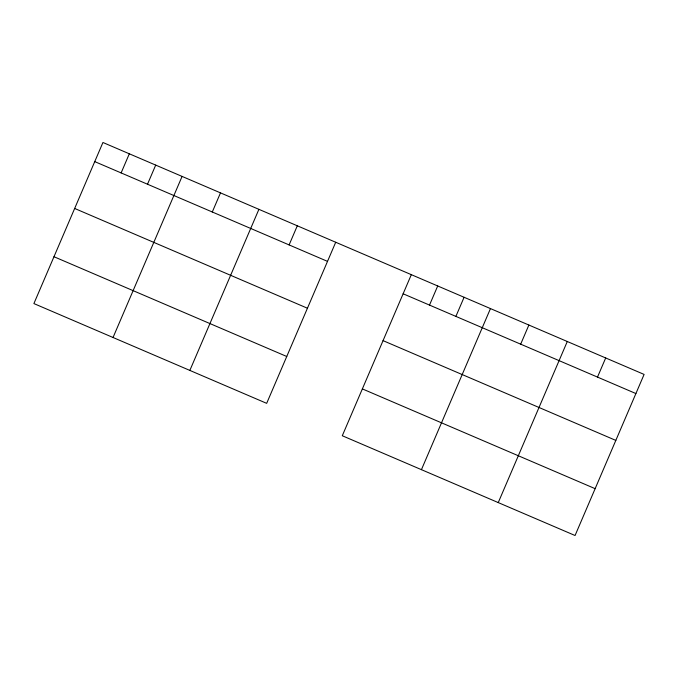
<?xml version="1.0" encoding="UTF-8"?>
<svg xmlns="http://www.w3.org/2000/svg" width="678" height="678" viewBox="0 0 678 678"><rect width="100%" height="100%" fill="white"/><g stroke="black" fill="none" stroke-linecap="round" stroke-linejoin="round"><path stroke-width="1.02" d="M121.125 172.924L129.32 153.796M147.507 184.23L155.703 165.101M113.04 337.491L182.085 176.407M212.29 211.994L220.494 192.874M189.857 370.417L258.903 209.333M289.108 244.919L297.303 225.791M335.712 242.258L266.674 403.342L33.9 303.575L102.937 142.49L644.1 374.425L575.063 535.51L342.288 435.742L411.326 274.658M429.513 305.092L437.708 285.972M455.887 316.397L464.091 297.278M421.428 469.668L490.465 308.583M520.679 344.17L528.874 325.042M498.245 502.593L567.283 341.509M597.496 377.095L605.691 357.967M94.742 161.61L327.516 261.377M403.13 293.786L635.905 393.554M74.665 208.46L307.439 308.227M383.053 340.636L615.827 440.403M53.977 256.725L286.752 356.492M362.366 388.901L595.14 488.669"/></g></svg>
